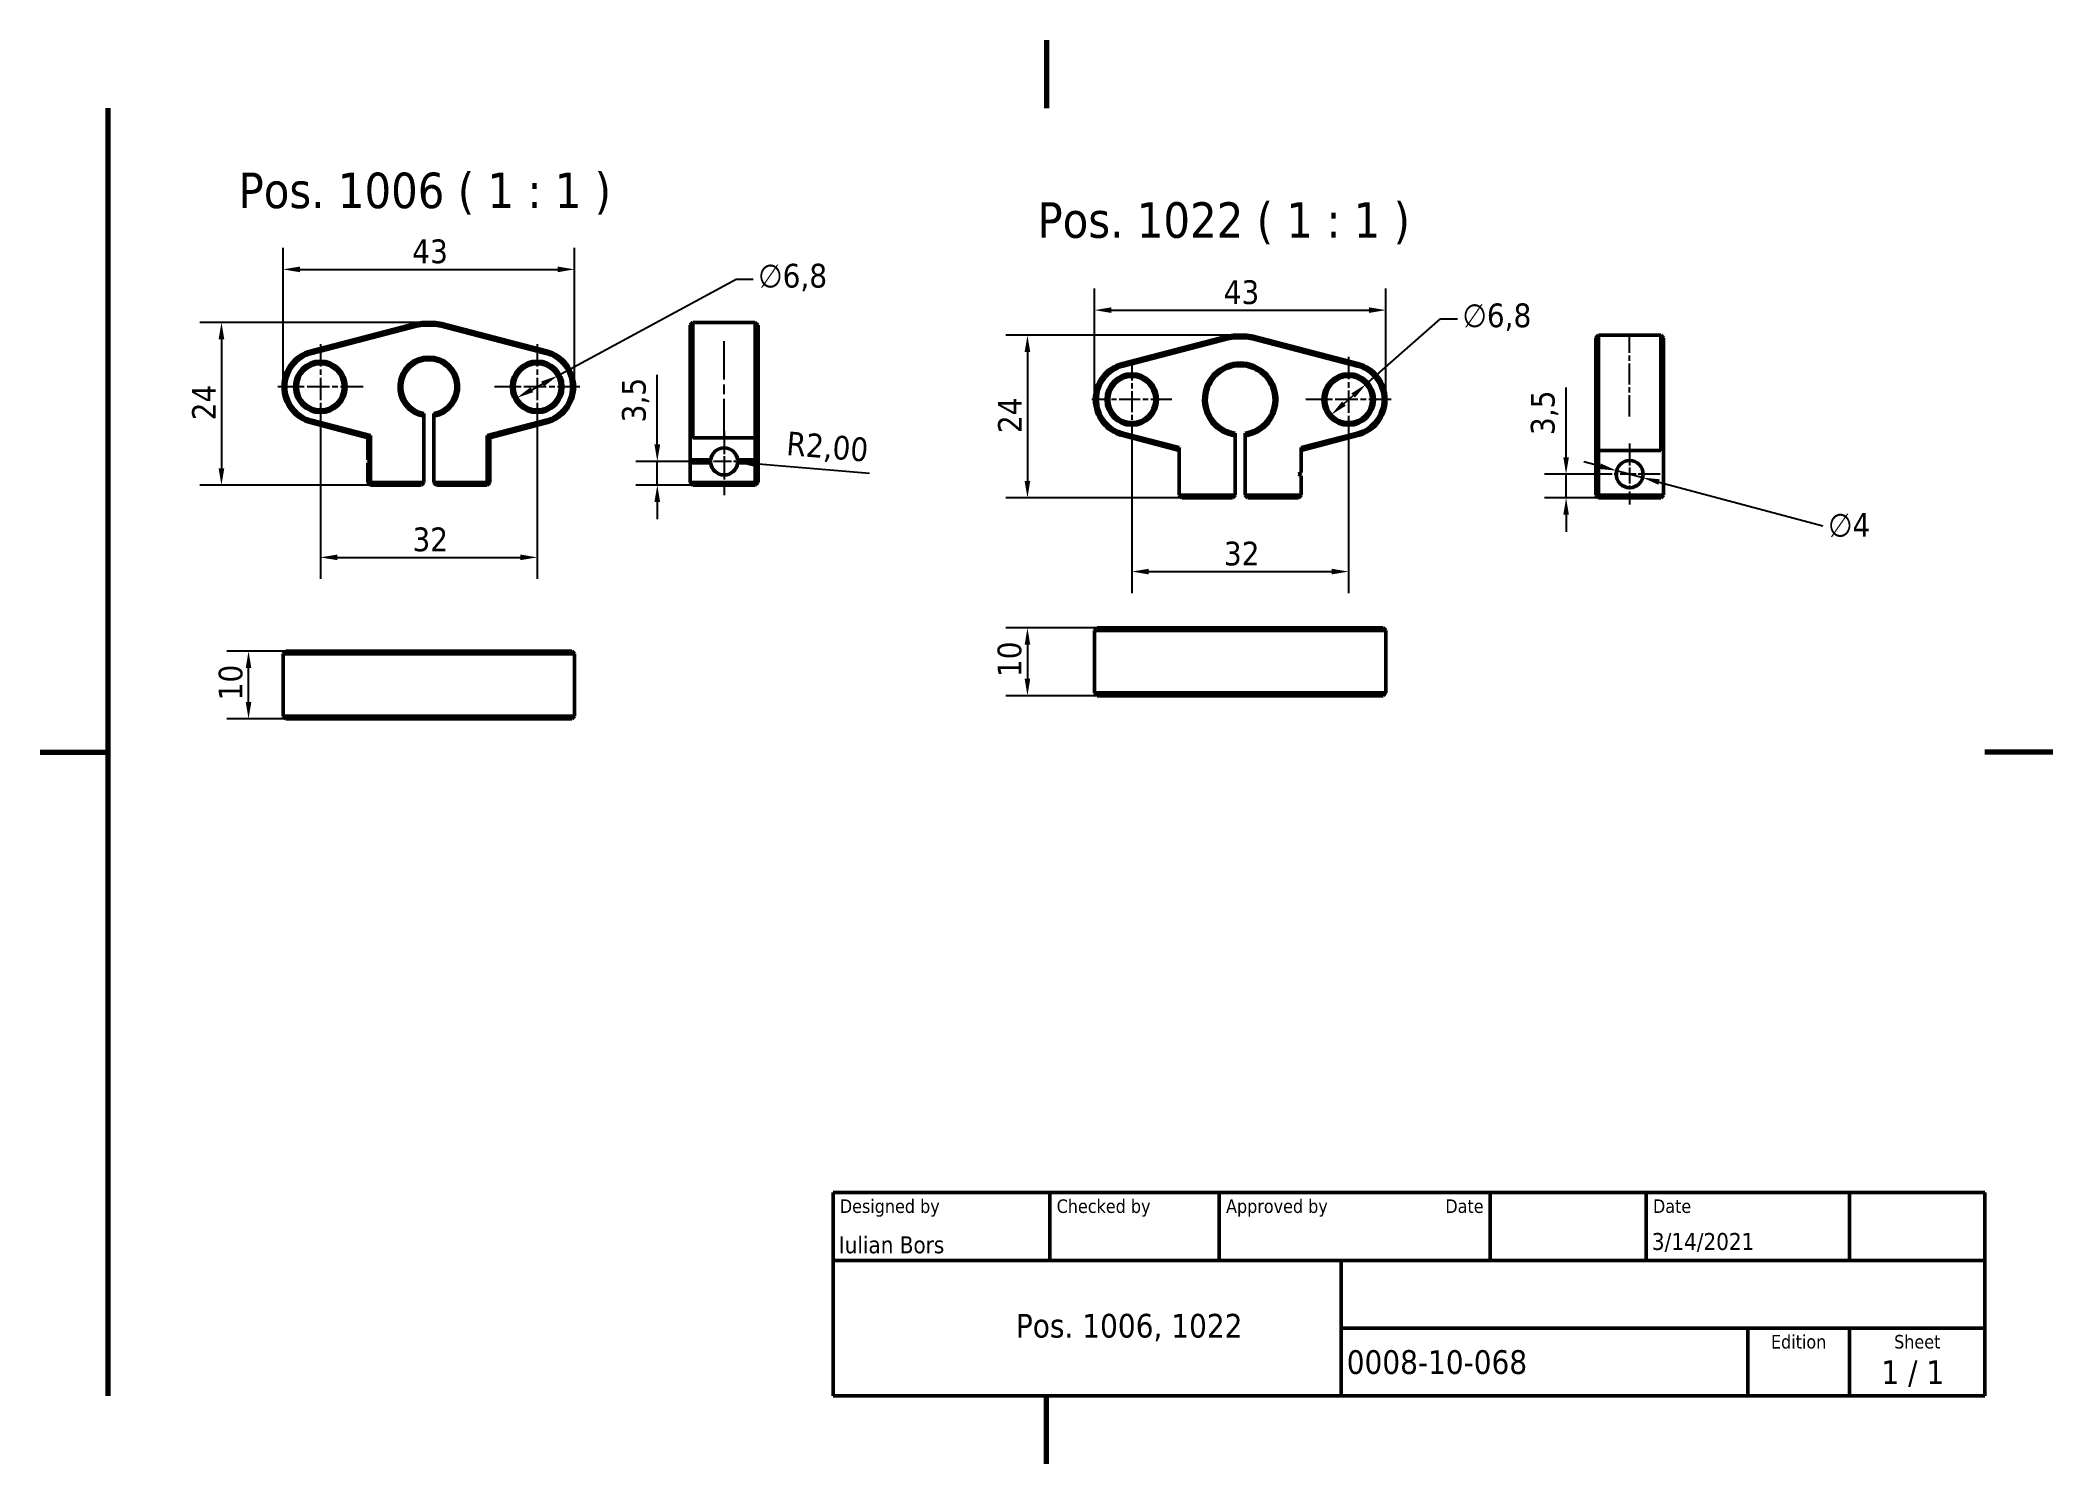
# Model space of a CAD drawing. Header units: millimetres. Extents: x 0 to 297, y 0 to 210.
import ezdxf
from ezdxf.enums import TextEntityAlignment as Align

# ---------------------------------------------------------------- set-up
doc = ezdxf.new("R2010")
doc.units = ezdxf.units.MM
doc.linetypes.add('CHAIN', pattern=[0.3543, 0.2362, -0.0295, 0.0591, -0.0295])
for name, color, linetype, lineweight in [('Border (ISO)', 7, 'Continuous', 70), ('Center Mark (ISO)', 7, 'Continuous', 25), ('Centerline (ISO)', 7, 'Continuous', 25), ('Dimension (ISO)', 7, 'Continuous', 25), ('Symbol (ISO)', 7, 'Continuous', 25), ('Title (ISO)', 7, 'Continuous', 50), ('Visible (ISO)', 7, 'Continuous', 50)]:
    doc.layers.add(name, color=color, linetype=linetype, lineweight=lineweight)
doc.styles.add('Note Text (ISO)', font='tahoma.ttf')
doc.styles.add('Text Style39', font='tahoma.ttf')
doc.styles.add('Text Style41', font='tahoma.ttf')
doc.styles.add('Text Style42', font='tahoma.ttf')
doc.dimstyles.new('Default (ISO)', dxfattribs={"dimtxt": 3.5, "dimasz": 2.5, "dimexe": 3.175, "dimexo": 0, "dimgap": 0.762, "dimtad": 1, "dimrnd": 1e-08, "dimzin": 0, "dimtxsty": 'Note Text (ISO)', "dimcen": 0.09, "dimdle": 10, "dimclrd": 256, "dimclre": 256, "dimclrt": 256, "dimazin": 0, "dimtfac": 1.001486, "dimtmove": 0, "dimatfit": 3, "dimfxl": 0, "dimtolj": 1, "dimtzin": 0, "dimlwd": -1, "dimlwe": -1, "dimarcsym": 0})
doc.dimstyles.new('Default - Method 1b (ISO)', dxfattribs={"dimtxt": 3.5, "dimasz": 2.5, "dimexe": 3.175, "dimexo": 0, "dimgap": 0.762, "dimtad": 1, "dimtoh": 1, "dimrnd": 1e-08, "dimtxsty": 'Note Text (ISO)', "dimcen": 0.09, "dimdle": 10, "dimclrd": 256, "dimclre": 256, "dimclrt": 256, "dimazin": 2, "dimtfac": 1, "dimtmove": 0, "dimatfit": 3, "dimfxl": 0, "dimtolj": 1, "dimlwd": -1, "dimlwe": -1, "dimarcsym": 0})

# ---------------------------------------------------------------- blocks, each defined once
blk = doc.blocks.new('Borders Default Border')
at = {"layer": 'Border (ISO)', "flags": 128}
for points in [[(148.5, 210), (148.5, 200)], [(10, 10), (10, 200)], [(0, 105), (10, 105)], [(297, 105), (287, 105)], [(148.5, 0), (148.5, 10)]]:
    blk.add_lwpolyline(points, dxfattribs=at)
blk = doc.blocks.new('Title Blocks I.A.B')
at = {"layer": 'Title (ISO)'}
for p, q in [((270.07, 130), (100.07, 130)), ((100.07, 130), (100.07, 100)), ((132.07, 120), (132.07, 130)), ((157.07, 120), (157.07, 130)), ((197.07, 120), (197.07, 130)), ((220.07, 120), (220.07, 130)), ((250.07, 120), (250.07, 130)), ((270.07, 100), (270.07, 130)), ((100.07, 120), (270.07, 120)), ((175.07, 120), (175.07, 100)), ((270.07, 110), (175.07, 110)), ((235.07, 100), (235.07, 110)), ((250.07, 100), (250.07, 110)), ((100.07, 100), (270.07, 100))]:
    blk.add_line(p, q, dxfattribs=at)
at = {"layer": 'Title (ISO)', "style": 'Text Style41'}
for s, p in [('Designed by', (101.07, 129)), ('Checked by', (133.07, 129)), ('Approved by', (158.07, 129)), ('Date', (221.07, 129))]:
    blk.add_text(s, height=2, dxfattribs=at).set_placement(p, align=Align.TOP_LEFT)
blk.add_text('Date', height=2, dxfattribs=at).set_placement((196.07, 129), align=Align.TOP_RIGHT)
for s, p in [('Edition', (242.57, 109)), ('Sheet', (260.07, 109))]:
    blk.add_text(s, height=2, dxfattribs=at).set_placement(p, align=Align.TOP_CENTER)
at = {"layer": 'Title (ISO)', "style": 'Note Text (ISO)'}
blk.add_text('1 / 1 ', height=3.5, dxfattribs=at).set_placement((260.07, 103.5), align=Align.MIDDLE_CENTER)
at = {"layer": 'Title (ISO)'}
for tag, p, height, style in [('AUTHOR_001', (100.92, 121.05), 2.5, 'Text Style39'), ('CREATION_DATE_001', (220.91, 121.54), 2.5, 'Text Style39'), ('COMPANY_001', (111.31, 108.61), 3.5, 'Note Text (ISO)'), ('PART_NUMBER_001', (175.88, 103.25), 3.5, 'Note Text (ISO)')]:
    blk.add_attdef(tag, p, '', height=height, dxfattribs=dict(at, style=style))
at = {"layer": 'Title (ISO)', "style": 'Text Style39'}
for tag, p in [('CHECKED_BY', (133.07, 121)), ('ENG_APPROVED_BY', (158.07, 121))]:
    blk.add_attdef(tag, text='', height=2.5, dxfattribs=at).set_placement(p, align=Align.BOTTOM_LEFT)
blk.add_attdef('ENG_APPROVAL_DATE', text='', height=2.5, dxfattribs=at).set_placement((196.07, 121), align=Align.BOTTOM_RIGHT)
at = {"layer": 'Title (ISO)', "style": 'Note Text (ISO)'}
for tag, p in [('TITLE', (222.57, 115)), ('REVISION_NUMBER', (242.57, 103.5))]:
    blk.add_attdef(tag, text='', height=3.5, dxfattribs=at).set_placement(p, align=Align.MIDDLE_CENTER)
blk = doc.blocks.new('*D6')
at = {"layer": 'Defpoints', "color": 0}
for p in [(78.84, 176.2), (35.84, 158.87), (78.84, 158.87)]:
    blk.add_point(p, dxfattribs=at)
at = {"layer": 'Dimension (ISO)'}
for p, q in [((35.84, 158.87), (35.84, 179.38)), ((78.84, 158.87), (78.84, 179.38)), ((38.34, 176.2), (76.34, 176.2))]:
    blk.add_line(p, q, dxfattribs=at)
for points in [[(38.34, 176.62), (38.34, 175.78), (35.84, 176.2)], [(76.34, 176.62), (76.34, 175.78), (78.84, 176.2)]]:
    blk.add_solid(points, dxfattribs=at)
at = {"layer": 'Dimension (ISO)', "insert": (54.9, 180.61), "char_height": 3.5, "attachment_point": 1, "style": 'Note Text (ISO)'}
blk.add_mtext('\\A1;43', dxfattribs=at)
blk = doc.blocks.new('*D7')
at = {"layer": 'Defpoints', "color": 0}
for p in [(30.74, 119.88), (40.06, 119.88), (40.06, 109.88)]:
    blk.add_point(p, dxfattribs=at)
at = {"layer": 'Dimension (ISO)'}
for p, q in [((40.06, 119.88), (27.56, 119.88)), ((30.74, 112.38), (30.74, 117.38)), ((40.06, 109.88), (27.56, 109.88))]:
    blk.add_line(p, q, dxfattribs=at)
for points in [[(30.32, 117.38), (31.15, 117.38), (30.74, 119.88)], [(30.32, 112.38), (31.15, 112.38), (30.74, 109.88)]]:
    blk.add_solid(points, dxfattribs=at)
at = {"layer": 'Dimension (ISO)', "insert": (26.33, 112.62), "char_height": 3.5, "attachment_point": 1, "rotation": 90, "style": 'Note Text (ISO)'}
blk.add_mtext('\\A1;10', dxfattribs=at)
blk = doc.blocks.new('*D8')
at = {"layer": 'Defpoints', "color": 0}
for p in [(56.68, 168.37), (26.74, 144.37), (48.74, 144.37)]:
    blk.add_point(p, dxfattribs=at)
at = {"layer": 'Dimension (ISO)'}
for p, q in [((56.68, 168.37), (23.57, 168.37)), ((26.74, 165.87), (26.74, 146.87)), ((48.74, 144.37), (23.57, 144.37))]:
    blk.add_line(p, q, dxfattribs=at)
for points in [[(26.32, 165.87), (27.16, 165.87), (26.74, 168.37)], [(26.32, 146.87), (27.16, 146.87), (26.74, 144.37)]]:
    blk.add_solid(points, dxfattribs=at)
at = {"layer": 'Dimension (ISO)', "insert": (22.41, 153.93), "char_height": 3.5, "attachment_point": 1, "rotation": 90, "style": 'Note Text (ISO)'}
blk.add_mtext('\\A1;24', dxfattribs=at)
blk = doc.blocks.new('*D9')
at = {"layer": 'Defpoints', "color": 0}
for p in [(41.34, 152.57), (73.34, 152.57), (73.34, 133.71)]:
    blk.add_point(p, dxfattribs=at)
at = {"layer": 'Dimension (ISO)'}
for p, q in [((41.34, 152.57), (41.34, 130.54)), ((73.34, 152.57), (73.34, 130.54)), ((43.84, 133.71), (70.84, 133.71))]:
    blk.add_line(p, q, dxfattribs=at)
for points in [[(43.84, 134.13), (43.84, 133.3), (41.34, 133.71)], [(70.84, 134.13), (70.84, 133.3), (73.34, 133.71)]]:
    blk.add_solid(points, dxfattribs=at)
at = {"layer": 'Dimension (ISO)', "insert": (54.93, 138.12), "char_height": 3.5, "attachment_point": 1, "style": 'Note Text (ISO)'}
blk.add_mtext('\\A1;32', dxfattribs=at)
blk = doc.blocks.new('*D10')
at = {"layer": 'Defpoints', "color": 0}
for p in [(161.08, 151.09), (193.08, 150.69), (193.08, 131.62)]:
    blk.add_point(p, dxfattribs=at)
at = {"layer": 'Dimension (ISO)'}
for p, q in [((161.08, 151.09), (161.08, 128.44)), ((193.08, 150.69), (193.08, 128.44)), ((163.58, 131.62), (190.58, 131.62))]:
    blk.add_line(p, q, dxfattribs=at)
for points in [[(163.58, 132.03), (163.58, 131.2), (161.08, 131.62)], [(190.58, 132.03), (190.58, 131.2), (193.08, 131.62)]]:
    blk.add_solid(points, dxfattribs=at)
at = {"layer": 'Dimension (ISO)', "insert": (174.68, 136.03), "char_height": 3.5, "attachment_point": 1, "style": 'Note Text (ISO)'}
blk.add_mtext('\\A1;32', dxfattribs=at)
blk = doc.blocks.new('*D11')
at = {"layer": 'Defpoints', "color": 0}
for p in [(176.43, 166.49), (145.69, 142.49), (168.48, 142.49)]:
    blk.add_point(p, dxfattribs=at)
at = {"layer": 'Dimension (ISO)'}
for p, q in [((176.43, 166.49), (142.51, 166.49)), ((145.69, 163.99), (145.69, 144.99)), ((168.48, 142.49), (142.51, 142.49))]:
    blk.add_line(p, q, dxfattribs=at)
for points in [[(145.27, 163.99), (146.1, 163.99), (145.69, 166.49)], [(145.27, 144.99), (146.1, 144.99), (145.69, 142.49)]]:
    blk.add_solid(points, dxfattribs=at)
at = {"layer": 'Dimension (ISO)', "insert": (141.35, 152.05), "char_height": 3.5, "attachment_point": 1, "rotation": 90, "style": 'Note Text (ISO)'}
blk.add_mtext('\\A1;24', dxfattribs=at)
blk = doc.blocks.new('*D12')
at = {"layer": 'Defpoints', "color": 0}
for p in [(198.58, 170.19), (155.58, 156.99), (198.58, 156.99)]:
    blk.add_point(p, dxfattribs=at)
at = {"layer": 'Dimension (ISO)'}
for p, q in [((155.58, 156.99), (155.58, 173.36)), ((198.58, 156.99), (198.58, 173.36)), ((158.08, 170.19), (196.08, 170.19))]:
    blk.add_line(p, q, dxfattribs=at)
for points in [[(158.08, 170.6), (158.08, 169.77), (155.58, 170.19)], [(196.08, 170.6), (196.08, 169.77), (198.58, 170.19)]]:
    blk.add_solid(points, dxfattribs=at)
at = {"layer": 'Dimension (ISO)', "insert": (174.64, 174.59), "char_height": 3.5, "attachment_point": 1, "style": 'Note Text (ISO)'}
blk.add_mtext('\\A1;43', dxfattribs=at)
blk = doc.blocks.new('*D13')
at = {"layer": 'Defpoints', "color": 0}
for p in [(159.8, 123.31), (145.69, 113.31), (159.8, 113.31)]:
    blk.add_point(p, dxfattribs=at)
at = {"layer": 'Dimension (ISO)'}
for p, q in [((159.8, 123.31), (142.51, 123.31)), ((145.69, 120.81), (145.69, 115.81)), ((159.8, 113.31), (142.51, 113.31))]:
    blk.add_line(p, q, dxfattribs=at)
for points in [[(145.27, 120.81), (146.1, 120.81), (145.69, 123.31)], [(145.27, 115.81), (146.1, 115.81), (145.69, 113.31)]]:
    blk.add_solid(points, dxfattribs=at)
at = {"layer": 'Dimension (ISO)', "insert": (141.28, 116.05), "char_height": 3.5, "attachment_point": 1, "rotation": 90, "style": 'Note Text (ISO)'}
blk.add_mtext('\\A1;10', dxfattribs=at)
blk = doc.blocks.new('*D14')
at = {"layer": 'Defpoints', "color": 0}
for p in [(95.93, 147.87), (91.06, 144.37), (96.33, 144.37)]:
    blk.add_point(p, dxfattribs=at)
at = {"layer": 'Dimension (ISO)'}
for p, q in [((91.06, 150.37), (91.06, 160.63)), ((95.93, 147.87), (87.88, 147.87)), ((91.06, 144.37), (91.06, 147.87)), ((96.33, 144.37), (87.88, 144.37)), ((91.06, 141.87), (91.06, 139.37))]:
    blk.add_line(p, q, dxfattribs=at)
for points in [[(90.64, 150.37), (91.48, 150.37), (91.06, 147.87)], [(90.64, 141.87), (91.48, 141.87), (91.06, 144.37)]]:
    blk.add_solid(points, dxfattribs=at)
at = {"layer": 'Dimension (ISO)', "insert": (85.85, 153.63), "char_height": 3.5, "attachment_point": 1, "rotation": 90, "style": 'Note Text (ISO)'}
blk.add_mtext('\\A1;3,5', dxfattribs=at)
blk = doc.blocks.new('*D15')
at = {"layer": 'Defpoints', "color": 0}
for p in [(230.06, 145.99), (225.18, 142.49), (229.96, 142.49)]:
    blk.add_point(p, dxfattribs=at)
at = {"layer": 'Dimension (ISO)'}
for p, q in [((225.18, 148.49), (225.18, 158.75)), ((230.06, 145.99), (222.01, 145.99)), ((225.18, 142.49), (225.18, 145.99)), ((229.96, 142.49), (222.01, 142.49)), ((225.18, 139.99), (225.18, 137.49))]:
    blk.add_line(p, q, dxfattribs=at)
for points in [[(224.77, 148.49), (225.6, 148.49), (225.18, 145.99)], [(224.77, 139.99), (225.6, 139.99), (225.18, 142.49)]]:
    blk.add_solid(points, dxfattribs=at)
at = {"layer": 'Dimension (ISO)', "insert": (219.98, 151.76), "char_height": 3.5, "attachment_point": 1, "rotation": 90, "style": 'Note Text (ISO)'}
blk.add_mtext('\\A1;3,5', dxfattribs=at)
blk = doc.blocks.new('*D16')
at = {"layer": 'Defpoints', "color": 0}
for p in [(195.64, 159.24), (190.53, 154.75)]:
    blk.add_point(p, dxfattribs=at)
at = {"layer": 'Dimension (ISO)'}
for p, q in [((195.64, 159.24), (206.63, 168.92)), ((206.63, 168.92), (209.13, 168.92)), ((192.41, 156.4), (193.76, 157.59))]:
    blk.add_line(p, q, dxfattribs=at)
for points in [[(193.48, 157.9), (194.03, 157.28), (195.64, 159.24)], [(192.13, 156.71), (192.68, 156.09), (190.53, 154.75)]]:
    blk.add_solid(points, dxfattribs=at)
at = {"layer": 'Dimension (ISO)', "insert": (209.89, 171.17), "char_height": 3.5, "attachment_point": 1, "style": 'Note Text (ISO)'}
blk.add_mtext('\\A1;∅6,8', dxfattribs=at)
blk = doc.blocks.new('*D17')
at = {"layer": 'Defpoints', "color": 0}
for p in [(76.33, 160.49), (70.35, 157.25)]:
    blk.add_point(p, dxfattribs=at)
at = {"layer": 'Dimension (ISO)'}
for p, q in [((76.33, 160.49), (102.7, 174.77)), ((102.7, 174.77), (105.2, 174.77)), ((72.55, 158.44), (74.13, 159.3))]:
    blk.add_line(p, q, dxfattribs=at)
for points in [[(73.93, 159.67), (74.33, 158.93), (76.33, 160.49)], [(72.35, 158.81), (72.75, 158.08), (70.35, 157.25)]]:
    blk.add_solid(points, dxfattribs=at)
at = {"layer": 'Dimension (ISO)', "insert": (105.96, 177.02), "char_height": 3.5, "attachment_point": 1, "style": 'Note Text (ISO)'}
blk.add_mtext('\\A1;∅6,8', dxfattribs=at)
blk = doc.blocks.new('*D18')
at = {"layer": 'Defpoints', "color": 0}
for p in [(100.93, 147.87), (102.92, 147.71)]:
    blk.add_point(p, dxfattribs=at)
at = {"layer": 'Dimension (ISO)'}
blk.add_line((122.38, 146.08), (105.41, 147.5), dxfattribs=at)
blk.add_arc((100.93, 147.87), 2, 353.3693, 355.2316, dxfattribs=at)
blk.add_solid([(105.45, 147.91), (105.38, 147.08), (102.92, 147.71)], dxfattribs=at)
at = {"layer": 'Dimension (ISO)', "insert": (110.31, 152.31), "char_height": 3.5, "attachment_point": 1, "rotation": 355.2316, "style": 'Note Text (ISO)'}
blk.add_mtext('\\A1;R2,00', dxfattribs=at)
blk = doc.blocks.new('*D19')
at = {"layer": 'Defpoints', "color": 0}
for p in [(232.63, 146.51), (236.49, 145.48)]:
    blk.add_point(p, dxfattribs=at)
at = {"layer": 'Dimension (ISO)'}
for p, q in [((230.21, 147.16), (227.8, 147.8)), ((232.63, 146.51), (236.49, 145.48)), ((238.91, 144.83), (263.09, 138.37))]:
    blk.add_line(p, q, dxfattribs=at)
for points in [[(230.32, 147.56), (230.1, 146.75), (232.63, 146.51)], [(239.01, 145.23), (238.8, 144.43), (236.49, 145.48)]]:
    blk.add_solid(points, dxfattribs=at)
at = {"layer": 'Dimension (ISO)', "insert": (263.85, 140.25), "char_height": 3.5, "attachment_point": 1, "style": 'Note Text (ISO)'}
blk.add_mtext('\\A1;∅4', dxfattribs=at)

msp = doc.modelspace()

# ---------------------------------------------------------------- linework, layer by layer
at = {"layer": 'Center Mark (ISO)', "linetype": 'CHAIN', "ltscale": 14.001114}
for p, q in [((41.3404, 165.172), (41.3404, 152.572)), ((73.3404, 165.172), (73.3404, 152.572)), ((193.0841, 163.294), (193.0841, 150.694)), ((47.6404, 158.872), (35.0404, 158.872)), ((79.6404, 158.872), (67.0404, 158.872)), ((199.3841, 156.994), (186.7841, 156.994))]:
    msp.add_line(p, q, dxfattribs=at)
at = {"layer": 'Center Mark (ISO)', "linetype": 'CHAIN', "ltscale": 13.112147}
for p, q in [((161.0841, 162.894), (161.0841, 151.094)), ((166.9841, 156.994), (155.1841, 156.994))]:
    msp.add_line(p, q, dxfattribs=at)
at = {"layer": 'Center Mark (ISO)', "linetype": 'CHAIN', "ltscale": 10.556371}
msp.add_line((100.9296, 152.372), (100.9296, 142.872), dxfattribs=at)
at = {"layer": 'Center Mark (ISO)', "linetype": 'CHAIN', "ltscale": 10.000767}
for p, q in [((234.5589, 150.494), (234.5589, 141.494)), ((239.0589, 145.994), (230.0589, 145.994))]:
    msp.add_line(p, q, dxfattribs=at)
at = {"layer": 'Center Mark (ISO)', "linetype": 'CHAIN', "ltscale": 11.111974}
msp.add_line((105.9296, 147.872), (95.9296, 147.872), dxfattribs=at)
at = {"layer": 'Centerline (ISO)', "linetype": 'CHAIN', "ltscale": 13.272527}
msp.add_line((234.5589, 154.494), (234.5589, 166.4384), dxfattribs=at)
at = {"layer": 'Centerline (ISO)', "linetype": 'CHAIN', "ltscale": 23.990969}
msp.add_line((100.9296, 151.4357), (100.9296, 166.3083), dxfattribs=at)
at = {"layer": 'Visible (ISO)'}
for p, q in [((39.9581, 164.1954), (55.4248, 168.2115)), ((55.5253, 167.8243), (40.0587, 163.8083)), ((56.6814, 168.372), (57.9994, 168.372)), ((57.9994, 167.972), (56.6814, 167.972)), ((74.6222, 163.8083), (59.1555, 167.8243)), ((59.2561, 168.2115), (74.7227, 164.1954)), ((96.3296, 168.372), (95.9296, 167.972)), ((95.9296, 167.972), (95.9296, 167.8243)), ((95.9296, 163.8083), (95.9296, 167.8243)), ((96.3296, 168.372), (105.5296, 168.372)), ((96.3296, 168.2115), (96.3296, 168.372)), ((96.3296, 168.2115), (96.3296, 164.1954)), ((105.5296, 168.372), (105.5296, 168.2115)), ((105.9296, 167.972), (105.5296, 168.372)), ((105.5296, 164.1954), (105.5296, 168.2115)), ((105.9296, 167.8243), (105.9296, 167.972)), ((105.9296, 167.8243), (105.9296, 163.8083)), ((159.7018, 162.3175), (175.1684, 166.3336)), ((176.425, 166.494), (177.7431, 166.494)), ((178.9997, 166.3336), (194.4664, 162.3175)), ((229.5589, 166.094), (229.9589, 166.494)), ((229.9589, 166.494), (239.1589, 166.494)), ((229.9589, 166.3336), (229.9589, 166.494)), ((229.9589, 166.3336), (229.9589, 162.3175)), ((239.1589, 166.494), (239.1589, 166.3336)), ((239.1589, 166.494), (239.5589, 166.094)), ((239.1589, 162.3175), (239.1589, 166.3336)), ((95.9296, 163.8083), (95.9296, 153.9357)), ((96.3296, 153.5485), (96.3296, 164.1954)), ((105.5296, 164.1954), (105.5296, 153.5485)), ((105.9296, 153.9357), (105.9296, 163.8083)), ((175.269, 165.9464), (159.8023, 161.9303)), ((177.7431, 166.094), (176.425, 166.094)), ((194.3658, 161.9303), (178.8992, 165.9464)), ((229.5589, 166.094), (229.5589, 165.9464)), ((229.5589, 161.9303), (229.5589, 165.9464)), ((239.5589, 165.9464), (239.5589, 166.094)), ((239.5589, 165.9464), (239.5589, 161.9303)), ((229.5589, 161.9303), (229.5589, 152.0577)), ((229.9589, 151.6706), (229.9589, 162.3175)), ((239.1589, 162.3175), (239.1589, 151.6706)), ((239.5589, 152.0577), (239.5589, 161.9303)), ((56.6154, 154.9382), (56.6154, 154.5321)), ((56.6154, 154.5321), (56.6154, 144.772)), ((58.0654, 154.5321), (58.0654, 154.9382)), ((58.0654, 154.5321), (58.0654, 144.772)), ((48.3404, 151.372), (39.9581, 153.5485)), ((40.0587, 153.9357), (48.7404, 151.6814)), ((48.7404, 151.6814), (48.3404, 151.372)), ((48.7404, 151.6814), (48.7404, 147.872)), ((65.9404, 151.6814), (74.6222, 153.9357)), ((65.9404, 144.772), (65.9404, 151.6814)), ((65.9404, 151.6814), (66.3404, 151.372)), ((74.7227, 153.5485), (66.3404, 151.372)), ((95.9296, 151.7852), (95.9296, 153.9357)), ((96.3296, 151.372), (95.9296, 151.7852)), ((95.9296, 148.1029), (95.9296, 151.7852)), ((96.3296, 153.5485), (96.3296, 151.372)), ((105.5296, 151.372), (105.5296, 153.5485)), ((105.9296, 151.6814), (105.5296, 151.372)), ((105.9296, 153.9357), (105.9296, 151.6814)), ((105.9296, 151.6814), (105.9296, 147.872)), ((168.0841, 149.494), (159.7018, 151.6706)), ((159.8023, 152.0577), (168.0841, 149.9073)), ((176.3591, 152.0469), (176.3591, 151.6429)), ((176.3591, 151.6429), (176.3591, 142.894)), ((177.8091, 151.6429), (177.8091, 152.0469)), ((177.8091, 151.6429), (177.8091, 142.894)), ((186.0841, 149.9073), (194.3658, 152.0577)), ((194.4664, 151.6706), (186.0841, 149.494)), ((229.5589, 149.8034), (229.5589, 152.0577)), ((229.9589, 151.6706), (229.9589, 149.494)), ((239.1589, 149.494), (239.1589, 151.6706)), ((239.5589, 152.0577), (239.5589, 149.9073)), ((48.3404, 148.1029), (48.3404, 151.372)), ((66.3404, 151.372), (66.3404, 144.772)), ((105.5296, 151.372), (96.3296, 151.372)), ((105.5296, 148.1029), (105.5296, 151.372)), ((168.0841, 142.894), (168.0841, 149.9073)), ((186.0841, 146.225), (186.0841, 149.9073)), ((229.5589, 142.894), (229.5589, 149.8034)), ((229.5589, 149.8034), (229.9589, 149.494)), ((229.9589, 149.494), (229.9589, 142.894)), ((229.9589, 149.494), (239.1589, 149.494)), ((239.5589, 149.9073), (239.1589, 149.494)), ((239.5589, 142.894), (239.5589, 149.9073)), ((48.3404, 148.1029), (48.7404, 147.872)), ((48.7404, 147.872), (48.3404, 147.641)), ((48.3404, 144.772), (48.3404, 147.641)), ((48.7404, 147.872), (48.7404, 144.772)), ((95.9296, 148.1029), (98.943, 148.1029)), ((95.9296, 148.1029), (95.9296, 147.872)), ((95.9296, 147.872), (98.9296, 147.872)), ((95.9296, 147.872), (95.9296, 147.641)), ((98.943, 147.641), (95.9296, 147.641)), ((95.9296, 144.772), (95.9296, 147.641)), ((102.9162, 148.1029), (105.5296, 148.1029)), ((105.5296, 147.641), (102.9162, 147.641)), ((102.9296, 147.872), (105.9296, 147.872)), ((105.5296, 148.1029), (105.9296, 147.872)), ((105.9296, 147.872), (105.5296, 147.641)), ((105.5296, 144.772), (105.5296, 147.641)), ((105.9296, 147.872), (105.9296, 144.772)), ((186.0841, 146.225), (185.6841, 145.994)), ((185.6841, 145.994), (186.0841, 145.7631)), ((186.0841, 142.894), (186.0841, 145.7631)), ((48.7404, 144.772), (48.3404, 144.772)), ((48.7404, 144.372), (48.3404, 144.772)), ((48.7404, 144.772), (56.6154, 144.772)), ((48.7404, 144.372), (48.7404, 144.772)), ((56.2154, 144.372), (48.7404, 144.372)), ((56.6154, 144.772), (56.2154, 144.372)), ((58.0654, 144.772), (65.9404, 144.772)), ((58.0654, 144.772), (58.4654, 144.372)), ((65.9404, 144.372), (58.4654, 144.372)), ((65.9404, 144.372), (66.3404, 144.772)), ((65.9404, 144.772), (65.9404, 144.372)), ((65.9404, 144.772), (66.3404, 144.772)), ((95.9296, 144.772), (105.5296, 144.772)), ((95.9296, 144.772), (96.3296, 144.372)), ((105.5296, 144.372), (96.3296, 144.372)), ((105.9296, 144.772), (105.5296, 144.772)), ((105.5296, 144.372), (105.9296, 144.772)), ((105.5296, 144.372), (105.5296, 144.772)), ((168.0841, 142.894), (176.3591, 142.894)), ((168.4841, 142.494), (168.0841, 142.894)), ((176.3591, 142.894), (175.9591, 142.494)), ((177.8091, 142.894), (186.0841, 142.894)), ((177.8091, 142.894), (178.2091, 142.494)), ((186.0841, 142.894), (185.6841, 142.494)), ((229.5589, 142.894), (229.9589, 142.494)), ((229.5589, 142.894), (229.9589, 142.894)), ((229.9589, 142.894), (239.5589, 142.894)), ((229.9589, 142.494), (229.9589, 142.894)), ((239.1589, 142.494), (239.5589, 142.894)), ((175.9591, 142.494), (168.4841, 142.494)), ((185.6841, 142.494), (178.2091, 142.494)), ((239.1589, 142.494), (229.9589, 142.494)), ((155.9841, 123.3099), (155.5841, 122.9099)), ((155.5841, 122.9099), (159.7018, 122.9099)), ((155.5841, 122.9099), (155.5841, 113.7099)), ((159.8023, 123.3099), (155.9841, 123.3099)), ((175.1684, 122.9099), (159.7018, 122.9099)), ((159.8023, 123.3099), (175.269, 123.3099)), ((175.1684, 122.9099), (176.425, 122.9099)), ((176.425, 123.3099), (175.269, 123.3099)), ((176.425, 123.3099), (177.7431, 123.3099)), ((177.7431, 122.9099), (176.425, 122.9099)), ((178.8992, 123.3099), (177.7431, 123.3099)), ((177.7431, 122.9099), (178.9997, 122.9099)), ((178.8992, 123.3099), (194.3658, 123.3099)), ((194.4664, 122.9099), (178.9997, 122.9099)), ((198.1841, 123.3099), (194.3658, 123.3099)), ((194.4664, 122.9099), (198.5841, 122.9099)), ((198.1841, 123.3099), (198.5841, 122.9099)), ((198.5841, 122.9099), (198.5841, 113.7099)), ((36.2404, 119.88), (35.8404, 119.48)), ((35.8404, 119.48), (39.9581, 119.48)), ((35.8404, 110.28), (35.8404, 119.48)), ((40.0587, 119.88), (36.2404, 119.88)), ((55.4248, 119.48), (39.9581, 119.48)), ((40.0587, 119.88), (55.5253, 119.88)), ((55.4248, 119.48), (56.6814, 119.48)), ((56.6814, 119.88), (55.5253, 119.88)), ((56.6814, 119.88), (57.9994, 119.88)), ((57.9994, 119.48), (56.6814, 119.48)), ((59.1555, 119.88), (57.9994, 119.88)), ((57.9994, 119.48), (59.2561, 119.48)), ((59.1555, 119.88), (74.6222, 119.88)), ((74.7227, 119.48), (59.2561, 119.48)), ((78.4404, 119.88), (74.6222, 119.88)), ((74.7227, 119.48), (78.8404, 119.48)), ((78.4404, 119.88), (78.8404, 119.48)), ((78.8404, 110.28), (78.8404, 119.48)), ((159.7018, 113.7099), (155.5841, 113.7099)), ((155.9841, 113.3099), (155.5841, 113.7099)), ((155.9841, 113.3099), (159.8023, 113.3099)), ((159.7018, 113.7099), (175.1684, 113.7099)), ((175.269, 113.3099), (159.8023, 113.3099)), ((176.425, 113.7099), (175.1684, 113.7099)), ((175.269, 113.3099), (176.425, 113.3099)), ((176.425, 113.7099), (177.7431, 113.7099)), ((177.7431, 113.3099), (176.425, 113.3099)), ((178.9997, 113.7099), (177.7431, 113.7099)), ((177.7431, 113.3099), (178.8992, 113.3099)), ((194.3658, 113.3099), (178.8992, 113.3099)), ((178.9997, 113.7099), (194.4664, 113.7099)), ((194.3658, 113.3099), (198.1841, 113.3099)), ((198.5841, 113.7099), (194.4664, 113.7099)), ((198.1841, 113.3099), (198.5841, 113.7099)), ((39.9581, 110.28), (35.8404, 110.28)), ((36.2404, 109.88), (35.8404, 110.28)), ((39.9581, 110.28), (55.4248, 110.28)), ((56.6814, 110.28), (55.4248, 110.28)), ((56.6814, 110.28), (57.9994, 110.28)), ((59.2561, 110.28), (57.9994, 110.28)), ((59.2561, 110.28), (74.7227, 110.28)), ((78.8404, 110.28), (74.7227, 110.28)), ((78.4404, 109.88), (78.8404, 110.28)), ((36.2404, 109.88), (40.0587, 109.88)), ((55.5253, 109.88), (40.0587, 109.88)), ((55.5253, 109.88), (56.6814, 109.88)), ((57.9994, 109.88), (56.6814, 109.88)), ((57.9994, 109.88), (59.1555, 109.88)), ((74.6222, 109.88), (59.1555, 109.88)), ((74.6222, 109.88), (78.4404, 109.88))]:
    msp.add_line(p, q, dxfattribs=at)
for centre, radius in [((41.3404, 158.872), 3.8), ((41.3404, 158.872), 3.4), ((73.3404, 158.872), 3.8), ((73.3404, 158.872), 3.4), ((161.0841, 156.994), 3.8), ((161.0841, 156.994), 3.4), ((193.0841, 156.994), 3.8), ((193.0841, 156.994), 3.4), ((234.5589, 145.994), 2)]:
    msp.add_circle(centre, radius, dxfattribs=at)
for centre, radius, start, end in [((56.6814, 163.372), 5, 90, 104.555904), ((56.6814, 163.372), 4.6, 90, 104.555904), ((57.9994, 163.372), 5, 75.444096, 90), ((57.9994, 163.372), 4.6, 75.444096, 90), ((176.425, 161.494), 5, 90, 104.555904), ((177.7431, 161.494), 5, 75.444096, 90), ((41.3404, 158.872), 5.5, 104.555904, 255.444096), ((41.3404, 158.872), 5.1, 104.555904, 255.444096), ((73.3404, 158.872), 5.1, 284.555904, 75.444096), ((73.3404, 158.872), 5.5, 284.555904, 75.444096), ((176.425, 161.494), 4.6, 90, 104.555904), ((177.7431, 161.494), 4.6, 75.444096, 90), ((57.3404, 158.872), 4.4, 279.484032, 260.515968), ((57.3404, 158.872), 4, 280.442577, 259.557423), ((161.0841, 156.994), 5.5, 104.555904, 255.444096), ((161.0841, 156.994), 5.1, 104.555904, 255.444096), ((177.0841, 156.994), 5.4, 277.715789, 262.284211), ((177.0841, 156.994), 5, 278.337279, 261.662721), ((193.0841, 156.994), 5.1, 284.555904, 75.444096), ((193.0841, 156.994), 5.5, 284.555904, 75.444096), ((100.9296, 147.872), 2, 6.630738, 173.369262), ((100.9296, 147.872), 2, 173.369262, 180), ((100.9296, 147.872), 2, 180, 186.630738), ((100.9296, 147.872), 2, 186.630738, 353.369262), ((100.9296, 147.872), 2, 0, 6.630738), ((100.9296, 147.872), 2, 353.369262, 0)]:
    msp.add_arc(centre, radius, start, end, dxfattribs=at)

# ---------------------------------------------------------------- block references
msp.add_blockref('Borders Default Border', (0, 0))
msp.add_blockref('Title Blocks I.A.B', (16.9286, -90)).add_auto_attribs({'PART_NUMBER_001': '0008-10-068', 'COMPANY_001': '            Pos. 1006, 1022', 'AUTHOR_001': 'Iulian Bors', 'CREATION_DATE_001': '3/14/2021'})

# ---------------------------------------------------------------- texts
at = {"layer": 'Symbol (ISO)', "char_height": 5.24, "attachment_point": 7, "style": 'Text Style42'}
for s, insert in [('Pos. 1006 ( 1 : 1 )', (29.2551, 184.2884)), ('Pos. 1022 ( 1 : 1 )', (147.1591, 179.9182))]:
    msp.add_mtext(s, dxfattribs=dict(at, insert=insert))

# ---------------------------------------------------------------- dimensions: what is measured, and where the dimension line sits
at = {"layer": 'Dimension (ISO)'}
for base, p1, p2, angle, override, picture, middle in [((78.8404, 176.2013), (35.8404, 158.872), (78.8404, 158.872), 180, {"dimgap": 0.762, "dimtoh": 0, "dimdec": 2, "dimtol": 0, "dimlim": 0, "dimtp": 0, "dimtm": 0, "dimtdec": 2, "dimtofl": 0, "dimatfit": 1}, '*D6', (57.3404, 176.2013)), ((198.5841, 170.1859), (155.5841, 156.994), (198.5841, 156.994), 180, {"dimgap": 0.762, "dimtoh": 0, "dimdec": 2, "dimtol": 0, "dimlim": 0, "dimtp": 0, "dimtm": 0, "dimtdec": 2, "dimtofl": 0, "dimatfit": 1}, '*D12', (177.0841, 170.1859)), ((26.7404, 144.372), (56.6814, 168.372), (48.7404, 144.372), 90, {"dimgap": 0.762, "dimtoh": 0, "dimdec": 2, "dimtol": 0, "dimlim": 0, "dimtp": 0, "dimtm": 0, "dimtdec": 2, "dimtofl": 0, "dimatfit": 1}, '*D8', (26.7404, 156.372)), ((145.6857, 142.494), (176.425, 166.494), (168.4841, 142.494), 90, {"dimgap": 0.762, "dimtoh": 0, "dimdec": 2, "dimtol": 0, "dimlim": 0, "dimtp": 0, "dimtm": 0, "dimtdec": 2, "dimtofl": 0, "dimatfit": 1}, '*D11', (145.6857, 154.494)), ((91.0587, 144.372), (95.9296, 147.872), (96.3296, 144.372), 90, {"dimgap": 0.762, "dimtoh": 0, "dimdec": 2, "dimtol": 0, "dimlim": 0, "dimtp": 0, "dimtm": 0, "dimtdec": 2, "dimtofl": 1, "dimatfit": 1}, '*D14', (91.0587, 156.7508)), ((225.1832, 142.494), (230.0589, 145.994), (229.9589, 142.494), 90, {"dimgap": 0.762, "dimtoh": 0, "dimdec": 2, "dimtol": 0, "dimlim": 0, "dimtp": 0, "dimtm": 0, "dimtdec": 2, "dimtofl": 1, "dimatfit": 1}, '*D15', (225.1832, 154.8729)), ((73.3404, 133.7136), (41.3404, 152.572), (73.3404, 152.572), 180, {"dimgap": 0.762, "dimtoh": 0, "dimdec": 2, "dimtol": 0, "dimlim": 0, "dimtp": 0, "dimtm": 0, "dimtdec": 2, "dimtofl": 0, "dimatfit": 1}, '*D9', (57.3404, 133.7136)), ((193.0841, 131.6181), (161.0841, 151.094), (193.0841, 150.694), 180, {"dimgap": 0.762, "dimtoh": 0, "dimdec": 2, "dimtol": 0, "dimlim": 0, "dimtp": 0, "dimtm": 0, "dimtdec": 2, "dimtofl": 0, "dimatfit": 1}, '*D10', (177.0841, 131.6181)), ((145.6857, 113.3099), (159.8023, 123.3099), (159.8023, 113.3099), 270, {"dimgap": 0.762, "dimtoh": 0, "dimdec": 2, "dimtol": 0, "dimlim": 0, "dimtp": 0, "dimtm": 0, "dimtdec": 2, "dimtofl": 0, "dimatfit": 1}, '*D13', (145.6857, 118.3099)), ((30.7374, 119.88), (40.0587, 109.88), (40.0587, 119.88), 90, {"dimgap": 0.762, "dimtoh": 0, "dimdec": 2, "dimtol": 0, "dimlim": 0, "dimtp": 0, "dimtm": 0, "dimtdec": 2, "dimtofl": 0, "dimatfit": 1}, '*D7', (30.7374, 114.88))]:
    dim = msp.add_linear_dim(base=base, p1=p1, p2=p2, angle=angle, dimstyle='Default - Method 1b (ISO)', override=override, dxfattribs=at)
    dim.commit()
    dim.dimension.update_dxf_attribs({"geometry": picture, "text_midpoint": middle, "dimtype": 160})
for p1, p2, picture, middle in [((70.3504, 157.2534), (76.3304, 160.4905), '*D17', (111.0369, 174.7665)), ((190.5327, 154.7468), (195.6355, 159.2413), '*D16', (214.9634, 168.9246)), ((232.6268, 146.5105), (236.4911, 145.4776), '*D19', (266.911, 138.3679))]:
    dim = msp.add_diameter_dim_2p(p1=p1, p2=p2, dimstyle='Default - Method 1b (ISO)', override={"dimgap": 0.762, "dimtad": 0, "dimtih": 1, "dimdec": 2, "dimlfac": 1, "dimtol": 0, "dimlim": 0, "dimtp": 0, "dimtm": 0, "dimtdec": 2, "dimatfit": 2}, dxfattribs=at)
    dim.commit()
    dim.dimension.update_dxf_attribs({"geometry": picture, "text_midpoint": middle, "dimtype": 163})
dim = msp.add_radius_dim(center=(100.9296, 147.872), mpoint=(102.9227, 147.7057), dimstyle='Default (ISO)', override={"dimgap": 0.762, "dimdec": 2, "dimlfac": 1, "dimcen": 0, "dimtol": 0, "dimlim": 0, "dimtp": 0, "dimtm": 0, "dimtdec": 2, "dimtofl": 0}, dxfattribs=at)
dim.commit()
dim.dimension.update_dxf_attribs({"geometry": '*D18', "text_midpoint": (115.7506, 146.6356), "dimtype": 164})

doc.saveas('drawing.dxf')
